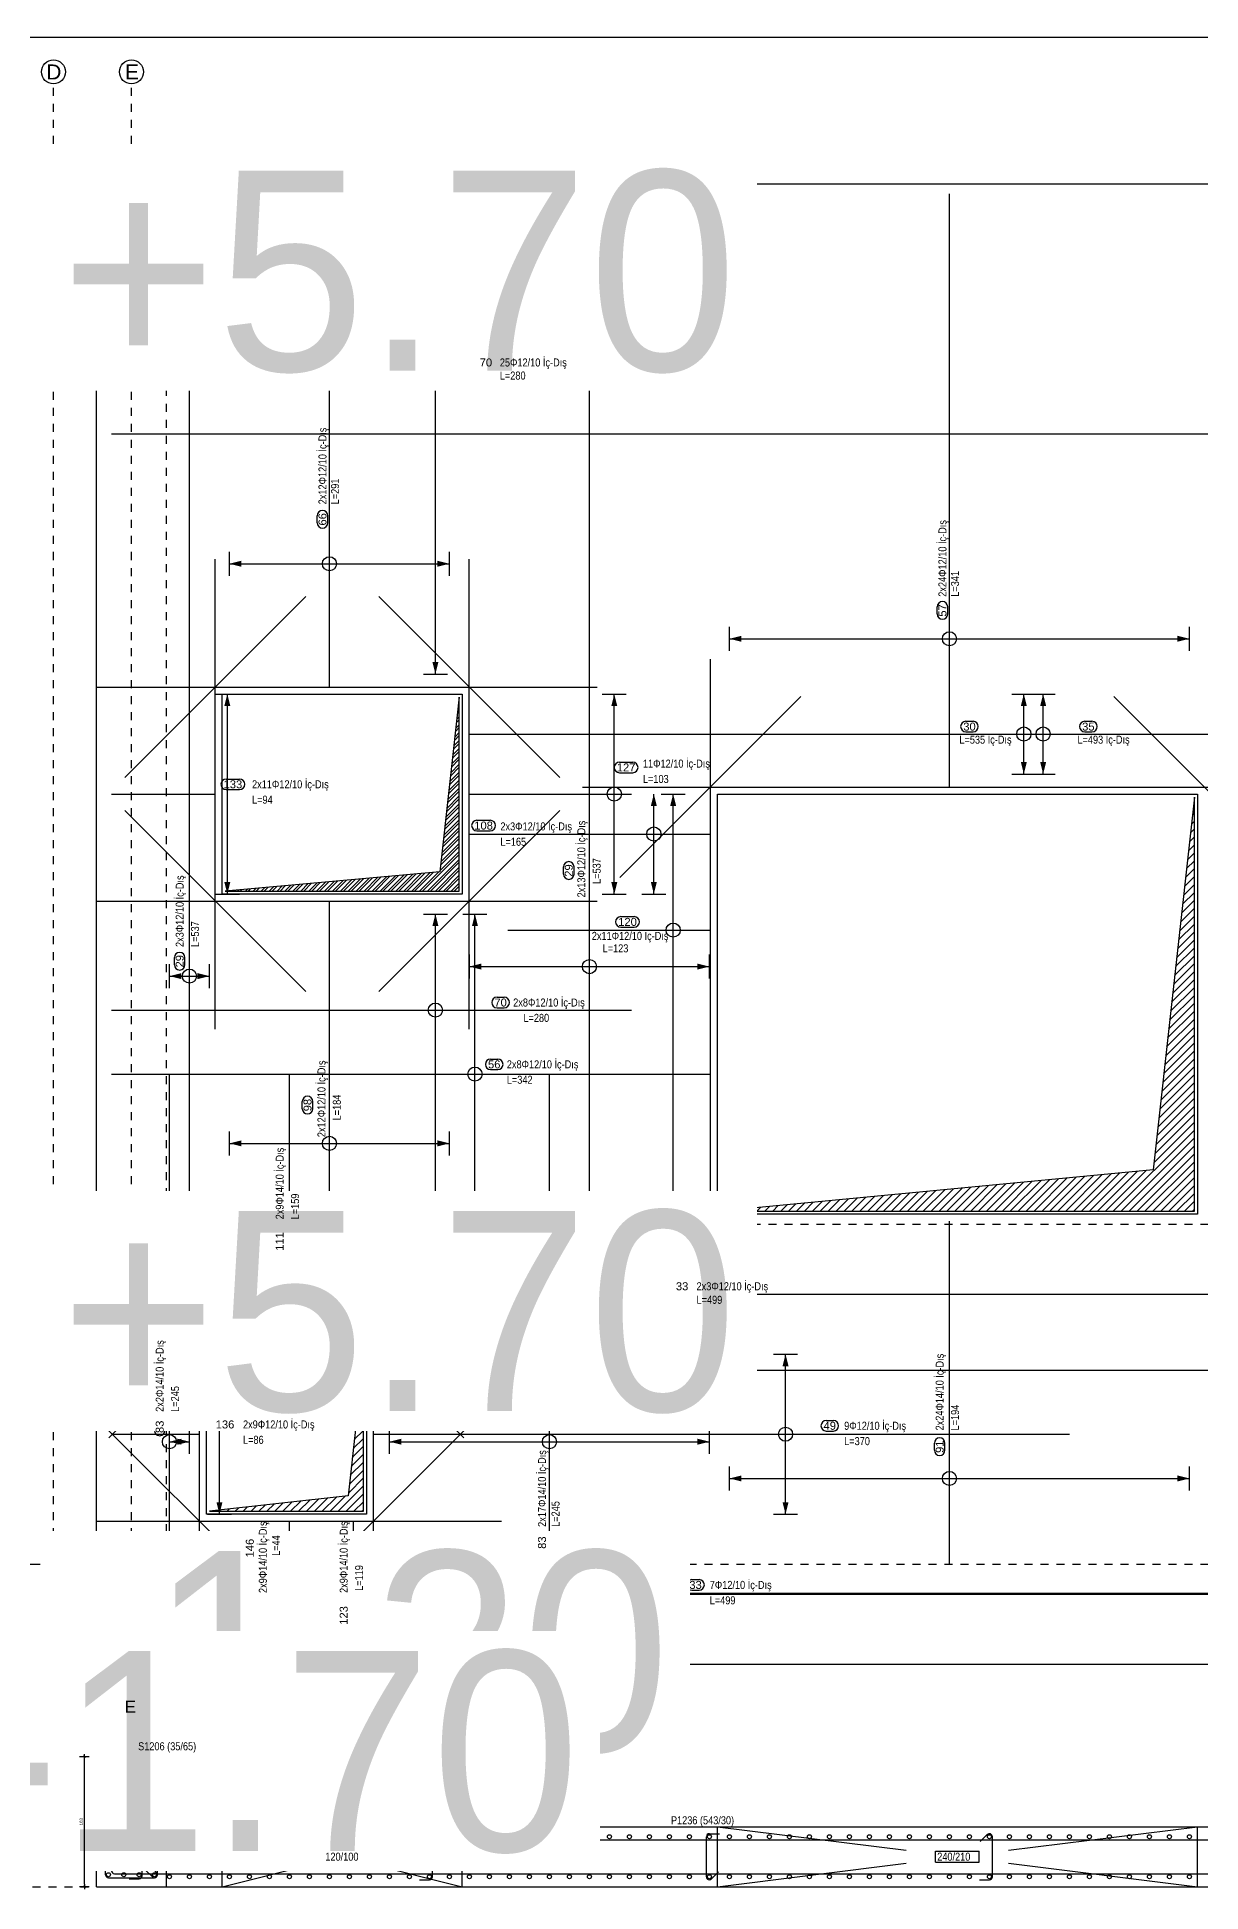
# Model space of a CAD drawing. Header units: metres. Extents: x 419734 to 420376, y 4564732 to 4565123.
# Drawn here: x 420108.32 to 420122.87, y 4564882.76 to 4564905.94 of the extents above; entities that cross this region are included whole.
import ezdxf
from ezdxf.enums import TextEntityAlignment as Align

# ---------------------------------------------------------------- set-up
doc = ezdxf.new("R2018")
doc.units = ezdxf.units.M
doc.linetypes.add('NASCOSTA', pattern=[0.375, 0.25, -0.125])
doc.linetypes.add('TRATTO-PUNTO', pattern=[1, 0.5, -0.25, 0, -0.25])
doc.layers.get('Defpoints').update_dxf_attribs({"color": 5})
for name, color, linetype in [('Standart', 7, 'Continuous'), ('SW_ASSI', 7, 'TRATTO-PUNTO'), ('SW_CANDELE', 252, 'Continuous'), ('SW_DIM', 33, 'Continuous'), ('SW_QUOTE', 1, 'Continuous'), ('SW_SEZIONI-ARMATURA', 3, 'Continuous'), ('SW_SEZIONI_CARPENTERIA', 4, 'Continuous'), ('SW_TRATT', 7, 'NASCOSTA'), ('SW_TRATTEGGIO_252', 252, 'Continuous'), ('SW_TXT_TESTI', 1, 'Continuous'), ('SW_VISTE', 1, 'Continuous')]:
    doc.layers.add(name, color=color, linetype=linetype)
doc.styles.add('arial_1_18', font='arial.ttf', dxfattribs={"height": 0.2})
doc.styles.get("Standard").update_dxf_attribs({"font": 'arial.ttf'})
doc.styles.add('SWS', font='ARIALN.TTF')
doc.dimstyles.new('DIM-SW-20_cm', dxfattribs={"dimtxt": 0.04, "dimasz": 0.03, "dimexe": 0.125, "dimexo": 0.125, "dimgap": 0.02, "dimtad": 1, "dimdec": 0, "dimlfac": 100, "dimzin": 1, "dimdsep": 46, "dimtxsty": 'SWS', "dimblk1": 'D', "dimblk2": 'D', "dimsah": 1, "dimcen": 0.003, "dimdle": 0.0625, "dimse1": 1, "dimse2": 1, "dimclrd": 256, "dimclre": 256, "dimclrt": 256, "dimazin": 0, "dimtfac": 0.75, "dimtdec": 0, "dimtmove": 1, "dimatfit": 3, "dimldrblk": 'D', "dimfxl": 0.125, "dimtvp": 1.5, "dimtolj": 1, "dimtzin": 0, "dimarcsym": 0})

# ---------------------------------------------------------------- blocks, each defined once
blk = doc.blocks.new('D')
for p, q in [((-1, 0), (1, 0)), ((0, 2), (0, -2))]:
    blk.add_line(p, q)
at = {"const_width": 0.141}
blk.add_lwpolyline([(0.48, 0.48), (-0.48, -0.48)], dxfattribs=at)
blk = doc.blocks.new('*D1564')
at = {"layer": 'Defpoints', "color": 0, "transparency": 16777216}
for p in [(420108.917, 4564884.449), (420108.967, 4564884.449), (420108.967, 4564882.824)]:
    blk.add_point(p, dxfattribs=at)
at = {"layer": 'SW_DIM', "lineweight": -2, "transparency": 16777216}
blk.add_line((420108.917, 4564882.854), (420108.917, 4564884.419), dxfattribs=at)
at = {"layer": 'SW_DIM', "lineweight": -2, "transparency": 16777216, "xscale": 0.03, "yscale": 0.03, "zscale": 0.03}
for p, rotation in [((420108.917, 4564884.449), 90), ((420108.917, 4564882.824), 270)]:
    blk.add_blockref('D', p, dxfattribs=dict(at, rotation=rotation))
at = {"layer": 'SW_DIM', "transparency": 16777216, "insert": (420108.877, 4564883.636), "char_height": 0.04, "attachment_point": 5, "rotation": 90, "style": 'SWS'}
blk.add_mtext('\\A1;163', dxfattribs=at)
blk = doc.blocks.new('*U1542')
blk.add_hatch(color=256).paths.add_polyline_path([(0.0025, 0.0025), (0, 0.0025), (0, 0)])
for p, q in [((0.0095, 0.0025), (-0.0025, 0.0025)), ((-0.0025, 0.0025), (0, 0)), ((-0.0025, 0), (0.0025, 0)), ((0, 0), (0, 0.0025)), ((0.0025, 0.0025), (0, 0))]:
    blk.add_line(p, q)
at = {"color": 2, "lineweight": 30, "flags": 104}
blk.add_attdef('QM', text='', height=0.0025, dxfattribs=at).set_placement((0.001, 0.0033), align=Align.BOTTOM_LEFT)
blk = doc.blocks.new('*U1543')
blk.add_hatch(color=256).paths.add_polyline_path([(0.0025, 0.0025), (0, 0.0025), (0, 0)])
for p, q in [((0.0095, 0.0025), (-0.0025, 0.0025)), ((-0.0025, 0.0025), (0, 0)), ((-0.0025, 0), (0.0025, 0)), ((0, 0), (0, 0.0025)), ((0.0025, 0.0025), (0, 0))]:
    blk.add_line(p, q)
at = {"color": 2, "lineweight": 30, "flags": 104}
blk.add_attdef('QM', text='', height=0.0025, dxfattribs=at).set_placement((0.001, 0.0033), align=Align.BOTTOM_LEFT)
blk = doc.blocks.new('*U1544')
blk.add_hatch(color=256).paths.add_polyline_path([(0.0025, 0.0025), (0, 0.0025), (0, 0)])
for p, q in [((0.0095, 0.0025), (-0.0025, 0.0025)), ((-0.0025, 0.0025), (0, 0)), ((-0.0025, 0), (0.0025, 0)), ((0, 0), (0, 0.0025)), ((0.0025, 0.0025), (0, 0))]:
    blk.add_line(p, q)
at = {"color": 2, "lineweight": 30, "flags": 104}
blk.add_attdef('QM', text='', height=0.0025, dxfattribs=at).set_placement((0.001, 0.0033), align=Align.BOTTOM_LEFT)
blk = doc.blocks.new('*U1545')
blk.add_hatch(color=256).paths.add_polyline_path([(0.0025, 0.0025), (0, 0.0025), (0, 0)])
for p, q in [((0.0095, 0.0025), (-0.0025, 0.0025)), ((-0.0025, 0.0025), (0, 0)), ((-0.0025, 0), (0.0025, 0)), ((0, 0), (0, 0.0025)), ((0.0025, 0.0025), (0, 0))]:
    blk.add_line(p, q)
at = {"color": 2, "lineweight": 30, "flags": 104}
blk.add_attdef('QM', text='', height=0.0025, dxfattribs=at).set_placement((0.001, 0.0033), align=Align.BOTTOM_LEFT)

msp = doc.modelspace()

# ---------------------------------------------------------------- hatches: boundary and pattern name
at = {"layer": 'SW_DIM'}
for points in [[(420113.34149, 4564903.82875), (420113.26649, 4564903.82875), (420113.30399, 4564903.97875)], [(420110.87959, 4564899.31938), (420110.72959, 4564899.35688), (420110.87959, 4564899.39438)], [(420113.47959, 4564899.35688), (420113.32959, 4564899.31938), (420113.32959, 4564899.39438)], [(420117.12959, 4564898.38188), (420116.97959, 4564898.41938), (420117.12959, 4564898.45688)], [(420122.7296, 4564898.41938), (420122.5796, 4564898.38188), (420122.5796, 4564898.45688)], [(420113.30399, 4564897.97875), (420113.26649, 4564898.12875), (420113.34149, 4564898.12875)], [(420110.74084, 4564897.57875), (420110.66584, 4564897.57875), (420110.70334, 4564897.72875)], [(420115.57774, 4564897.57875), (420115.50274, 4564897.57875), (420115.54024, 4564897.72875)], [(420120.69709, 4564897.57875), (420120.62209, 4564897.57875), (420120.65959, 4564897.72875)], [(420120.93867, 4564897.57875), (420120.86367, 4564897.57875), (420120.90117, 4564897.72875)], [(420120.65959, 4564896.72875), (420120.62209, 4564896.87875), (420120.69709, 4564896.87875)], [(420120.90117, 4564896.72875), (420120.86367, 4564896.87875), (420120.93867, 4564896.87875)], [(420116.07209, 4564896.32875), (420115.99709, 4564896.32875), (420116.03459, 4564896.47875)], [(420116.31367, 4564896.32875), (420116.23867, 4564896.32875), (420116.27617, 4564896.47875)], [(420110.70334, 4564895.22875), (420110.66584, 4564895.37875), (420110.74084, 4564895.37875)], [(420115.54024, 4564895.22875), (420115.50274, 4564895.37875), (420115.57774, 4564895.37875)], [(420116.03459, 4564895.22875), (420115.99709, 4564895.37875), (420116.07209, 4564895.37875)], [(420113.34149, 4564894.82875), (420113.26649, 4564894.82875), (420113.30399, 4564894.97875)], [(420113.83584, 4564894.82875), (420113.76084, 4564894.82875), (420113.79834, 4564894.97875)], [(420113.87959, 4564894.285), (420113.72959, 4564894.3225), (420113.87959, 4564894.36)], [(420116.72959, 4564894.3225), (420116.57959, 4564894.285), (420116.57959, 4564894.36)], [(420110.12959, 4564894.16626), (420109.97959, 4564894.20376), (420110.12959, 4564894.24126)], [(420110.47959, 4564894.20376), (420110.32959, 4564894.16626), (420110.32959, 4564894.24126)], [(420110.87959, 4564892.07563), (420110.72959, 4564892.11313), (420110.87959, 4564892.15063)], [(420113.47959, 4564892.11313), (420113.32959, 4564892.07563), (420113.32959, 4564892.15063)], [(420113.30399, 4564891.22875), (420113.26649, 4564891.37875), (420113.34149, 4564891.37875)], [(420113.79834, 4564891.22875), (420113.76084, 4564891.37875), (420113.83584, 4564891.37875)], [(420116.27617, 4564891.22875), (420116.23867, 4564891.37875), (420116.31367, 4564891.37875)], [(420116.08096, 4564890.82875), (420116.00596, 4564890.82875), (420116.04346, 4564890.97875)], [(420110.62959, 4564890.38188), (420110.47959, 4564890.41938), (420110.62959, 4564890.45688)], [(420112.47959, 4564890.41938), (420112.32959, 4564890.38188), (420112.32959, 4564890.45688)], [(420116.04346, 4564889.72875), (420116.00596, 4564889.87875), (420116.08096, 4564889.87875)], [(420110.64209, 4564889.32875), (420110.56709, 4564889.32875), (420110.60459, 4564889.47875)], [(420117.71847, 4564889.32875), (420117.64347, 4564889.32875), (420117.68097, 4564889.47875)], [(420110.12959, 4564888.3475), (420109.97959, 4564888.385), (420110.12959, 4564888.4225)], [(420110.2296, 4564888.385), (420110.0796, 4564888.3475), (420110.0796, 4564888.4225)], [(420112.8796, 4564888.3475), (420112.7296, 4564888.385), (420112.8796, 4564888.4225)], [(420116.72959, 4564888.385), (420116.57959, 4564888.3475), (420116.57959, 4564888.4225)], [(420117.12959, 4564887.88813), (420116.97959, 4564887.92563), (420117.12959, 4564887.96313)], [(420122.7296, 4564887.92563), (420122.5796, 4564887.88813), (420122.5796, 4564887.96313)], [(420110.60459, 4564887.47875), (420110.56709, 4564887.62875), (420110.64209, 4564887.62875)], [(420117.68097, 4564887.47875), (420117.64347, 4564887.62875), (420117.71847, 4564887.62875)], [(420116.08096, 4564887.07875), (420116.00596, 4564887.07875), (420116.04346, 4564887.22875)], [(420110.62959, 4564886.95063), (420110.47959, 4564886.98813), (420110.62959, 4564887.02563)], [(420112.47959, 4564886.98813), (420112.32959, 4564886.95063), (420112.32959, 4564887.02563)], [(420110.12959, 4564886.44125), (420109.97959, 4564886.47875), (420110.12959, 4564886.51625)], [(420110.62959, 4564886.10688), (420110.47959, 4564886.14438), (420110.62959, 4564886.18188)], [(420112.47959, 4564886.14438), (420112.32959, 4564886.10688), (420112.32959, 4564886.18188)], [(420116.04346, 4564885.76625), (420116.00596, 4564885.91625), (420116.08096, 4564885.91625)]]:
    msp.add_hatch(color=256, dxfattribs=at).paths.add_polyline_path(points)
at = {"layer": 'SW_TRATTEGGIO_252'}
h = msp.add_hatch(dxfattribs=at)
h.set_pattern_fill('_USER', color=256, scale=0.07, angle=45, pattern_type=0)
h.set_pattern_definition([(45, (420069.559505, 4565743.56469), (-0.0494974747, 0.0494974747), [])])
h.paths.add_polyline_path([(420122.79209, 4564891.26625), (420122.79209, 4564896.44125), (420122.27459, 4564891.78375), (420116.86709, 4564891.26625)])
h.paths.add_polyline_path([(420136.66709, 4564891.26625), (420136.66709, 4564896.44125), (420136.14959, 4564891.78375), (420130.74209, 4564891.26625)])
h.paths.add_polyline_path([(420157.04209, 4564891.26625), (420157.04209, 4564896.44125), (420156.52459, 4564891.78375), (420151.11709, 4564891.26625)])
h.paths.add_polyline_path([(420113.60209, 4564895.26625), (420113.60209, 4564897.69125), (420113.35959, 4564895.50875), (420110.67709, 4564895.26625)])
h.paths.add_polyline_path([(420117.75995, 4564869.56443), (420117.75995, 4564874.73943), (420117.24245, 4564870.08193), (420111.83495, 4564869.56443)])
h.paths.add_polyline_path([(420162.41709, 4564887.51625), (420162.41709, 4564889.44125), (420162.22459, 4564887.70875), (420160.49209, 4564887.51625)])
h.paths.add_polyline_path([(420145.29209, 4564895.26625), (420145.29209, 4564897.69125), (420145.04959, 4564895.50875), (420142.36709, 4564895.26625)])
h.paths.add_polyline_path([(420126.84704, 4564868.88617), (420126.84704, 4564871.31117), (420126.60454, 4564869.12867), (420123.92204, 4564868.88617)])
h.paths.add_polyline_path([(420113.75995, 4564865.81443), (420113.75995, 4564867.73943), (420113.56745, 4564866.00693), (420111.83495, 4564865.81443)])
h.paths.add_polyline_path([(420112.40459, 4564887.51625), (420112.40459, 4564889.44125), (420112.21209, 4564887.70875), (420110.47959, 4564887.51625)])
h.paths.add_polyline_path([(420170.29209, 4564891.26625), (420170.29209, 4564896.44125), (420169.77459, 4564891.78375), (420164.36709, 4564891.26625)])
h = msp.add_hatch(dxfattribs=at)
h.set_pattern_fill('_USER', color=256, scale=0.07, angle=45, pattern_type=0)
h.set_pattern_definition([(45, (420064.73836, 4565792.95579), (-0.0494974747, 0.0494974747), [])])
h.paths.add_polyline_path([(420113.60209, 4564895.26625), (420113.60209, 4564897.69125), (420113.35959, 4564895.50875), (420110.67709, 4564895.26625)])

# ---------------------------------------------------------------- linework, layer by layer
for centre in [(420108.52959, 4564905.50376), (420109.50459, 4564905.50376)]:
    msp.add_circle(centre, 0.15)
at = {"color": 0, "linetype": 'Continuous', "lineweight": 5}
msp.add_circle((420109.50459, 4564885.08174), 0.12, dxfattribs=at)
at = {"layer": 'Standart', "color": 2}
msp.add_line((419946.10266, 4564905.93855), (420327.35266, 4564905.93855), dxfattribs=at)
at = {"layer": 'SW_ASSI', "ltscale": 0.2}
for points in [[(420108.52959, 4564885.60375), (420108.52959, 4564905.35376)], [(420109.50459, 4564885.60375), (420109.50459, 4564905.35376)], [(420109.50459, 4564884.44884), (420109.50459, 4564884.96174)], [(420108.06709, 4564882.82384), (420109.06709, 4564882.82384)]]:
    msp.add_lwpolyline(points, dxfattribs=at)
at = {"layer": 'SW_CANDELE'}
for points in [[(420113.60209, 4564895.26625), (420113.60209, 4564897.69125), (420113.35959, 4564895.50875), (420110.67709, 4564895.26625)], [(420122.79209, 4564891.26625), (420122.79209, 4564896.44125), (420122.27459, 4564891.78375), (420116.86709, 4564891.26625)], [(420112.40459, 4564887.51625), (420112.40459, 4564889.44125), (420112.21209, 4564887.70875), (420110.47959, 4564887.51625)]]:
    msp.add_lwpolyline(points, close=True, dxfattribs=at)
at = {"layer": 'SW_DIM'}
for points in [[(420113.15399, 4564903.97875), (420113.45399, 4564903.97875)], [(420113.30399, 4564897.97875), (420113.30399, 4564903.97875)], [(420110.72959, 4564899.20688), (420110.72959, 4564899.50688)], [(420113.47959, 4564899.20688), (420113.47959, 4564899.50688)], [(420110.72959, 4564899.35688), (420113.47959, 4564899.35688)], [(420116.97959, 4564898.26938), (420116.97959, 4564898.56938)], [(420122.7296, 4564898.26938), (420122.7296, 4564898.56938)], [(420116.97959, 4564898.41938), (420122.7296, 4564898.41938)], [(420113.15399, 4564897.97875), (420113.45399, 4564897.97875)], [(420110.55334, 4564897.72875), (420110.85334, 4564897.72875)], [(420110.70334, 4564895.22875), (420110.70334, 4564897.72875)], [(420115.39024, 4564897.72875), (420115.69024, 4564897.72875)], [(420115.54024, 4564895.22875), (420115.54024, 4564897.72875)], [(420120.50959, 4564897.72875), (420121.05117, 4564897.72875)], [(420120.65959, 4564896.72875), (420120.65959, 4564897.72875)], [(420120.90117, 4564896.72875), (420120.90117, 4564897.72875)], [(420120.50959, 4564896.72875), (420121.05117, 4564896.72875)], [(420116.03459, 4564895.22875), (420116.03459, 4564896.47875)], [(420116.12617, 4564896.47875), (420116.42617, 4564896.47875)], [(420116.27617, 4564891.22875), (420116.27617, 4564896.47875)], [(420110.55334, 4564895.22875), (420110.85334, 4564895.22875)], [(420115.39024, 4564895.22875), (420115.69024, 4564895.22875)], [(420115.88459, 4564895.22875), (420116.18459, 4564895.22875)], [(420113.15399, 4564894.97875), (420113.45399, 4564894.97875)], [(420113.30399, 4564891.22875), (420113.30399, 4564894.97875)], [(420113.64834, 4564894.97875), (420113.94834, 4564894.97875)], [(420113.79834, 4564891.22875), (420113.79834, 4564894.97875)], [(420109.97959, 4564894.05376), (420109.97959, 4564894.35376)], [(420110.47959, 4564894.05376), (420110.47959, 4564894.35376)], [(420113.72959, 4564894.1725), (420113.72959, 4564894.4725)], [(420113.72959, 4564894.3225), (420116.72959, 4564894.3225)], [(420116.72959, 4564894.1725), (420116.72959, 4564894.4725)], [(420109.97959, 4564894.20376), (420110.47959, 4564894.20376)], [(420110.72959, 4564891.96313), (420110.72959, 4564892.26313)], [(420113.47959, 4564891.96313), (420113.47959, 4564892.26313)], [(420110.72959, 4564892.11313), (420113.47959, 4564892.11313)], [(420113.15399, 4564891.22875), (420113.45399, 4564891.22875)], [(420113.64834, 4564891.22875), (420113.94834, 4564891.22875)], [(420116.12617, 4564891.22875), (420116.42617, 4564891.22875)], [(420115.89346, 4564890.97875), (420116.19346, 4564890.97875)], [(420116.04346, 4564889.72875), (420116.04346, 4564890.97875)], [(420110.47959, 4564890.26938), (420110.47959, 4564890.56938)], [(420110.47959, 4564890.41938), (420112.47959, 4564890.41938)], [(420112.47959, 4564890.26938), (420112.47959, 4564890.56938)], [(420115.89346, 4564889.72875), (420116.19346, 4564889.72875)], [(420110.45459, 4564889.47875), (420110.75459, 4564889.47875)], [(420110.60459, 4564887.47875), (420110.60459, 4564889.47875)], [(420117.53097, 4564889.47875), (420117.83097, 4564889.47875)], [(420117.68097, 4564887.47875), (420117.68097, 4564889.47875)], [(420109.97959, 4564888.235), (420109.97959, 4564888.535)], [(420110.2296, 4564888.235), (420110.2296, 4564888.535)], [(420112.7296, 4564888.235), (420112.7296, 4564888.535)], [(420116.72959, 4564888.235), (420116.72959, 4564888.535)], [(420109.97959, 4564888.385), (420110.2296, 4564888.385)], [(420112.7296, 4564888.385), (420116.72959, 4564888.385)], [(420116.97959, 4564887.77563), (420116.97959, 4564888.07563)], [(420122.7296, 4564887.77563), (420122.7296, 4564888.07563)], [(420116.97959, 4564887.92563), (420122.7296, 4564887.92563)], [(420110.45459, 4564887.47875), (420110.75459, 4564887.47875)], [(420117.53097, 4564887.47875), (420117.83097, 4564887.47875)], [(420110.47959, 4564886.83813), (420110.47959, 4564887.13813)], [(420112.47959, 4564886.83813), (420112.47959, 4564887.13813)], [(420115.89346, 4564887.22875), (420116.19346, 4564887.22875)], [(420116.04346, 4564885.76625), (420116.04346, 4564887.22875)], [(420110.47959, 4564886.98813), (420112.47959, 4564886.98813)], [(420109.97959, 4564886.32875), (420109.97959, 4564886.62875)], [(420109.97959, 4564886.47875), (420148.70511, 4564886.47875)], [(420110.47959, 4564885.99438), (420110.47959, 4564886.29438)], [(420112.47959, 4564885.99438), (420112.47959, 4564886.29438)], [(420110.47959, 4564886.14438), (420112.47959, 4564886.14438)], [(420115.89346, 4564885.76625), (420116.19346, 4564885.76625)]]:
    msp.add_lwpolyline(points, dxfattribs=at)
for centre in [(420113.30399, 4564901.77875), (420111.97959, 4564899.35688), (420119.72959, 4564898.41938), (420120.65959, 4564897.22875), (420120.90117, 4564897.22875), (420115.54024, 4564896.47875), (420116.03459, 4564895.97875), (420116.27617, 4564894.77875), (420115.2296, 4564894.3225), (420110.2296, 4564894.20376), (420113.30399, 4564893.77875), (420113.79834, 4564892.97875), (420111.97959, 4564892.11313), (420111.4796, 4564890.41938), (420116.04346, 4564890.22875), (420117.68097, 4564888.47875), (420109.97959, 4564888.385), (420114.72959, 4564888.385), (420119.72959, 4564887.92563), (420111.4796, 4564886.98813), (420116.04346, 4564886.49375), (420112.2796, 4564886.14438)]:
    msp.add_circle(centre, 0.08839, dxfattribs=at)
at = {"layer": 'SW_SEZIONI-ARMATURA'}
for points in [[(420110.2296, 4564891.10375), (420110.2296, 4564903.97875)], [(420111.97959, 4564897.81625), (420111.97959, 4564903.97875)], [(420115.2296, 4564891.10375), (420115.2296, 4564903.97875)], [(420119.72959, 4564896.56625), (420119.72959, 4564903.97875)], [(420109.25459, 4564901.77875), (420115.75339, 4564901.77875)], [(420113.89059, 4564901.93841), (420113.97997, 4564901.93841)], [(420113.89059, 4564901.80641), (420113.97997, 4564901.80641)], [(420109.25459, 4564900.97875), (420138.7546, 4564900.97875)], [(420111.82638, 4564899.86762), (420111.82638, 4564899.957)], [(420111.95838, 4564899.86762), (420111.95838, 4564899.957)], [(420110.5521, 4564893.54125), (420110.5521, 4564899.41625)], [(420113.72709, 4564893.54125), (420113.72709, 4564899.41625)], [(420109.42072, 4564896.68488), (420111.68346, 4564898.94763)], [(420114.85846, 4564896.68488), (420112.59572, 4564898.94763)], [(420119.57622, 4564898.72893), (420119.57622, 4564898.81831)], [(420119.70822, 4564898.72893), (420119.70822, 4564898.81831)], [(420116.74209, 4564891.10375), (420116.74209, 4564898.16625)], [(420109.06709, 4564897.81625), (420115.32709, 4564897.81625)], [(420115.61072, 4564895.43488), (420117.87346, 4564897.69763)], [(420123.6046, 4564895.87875), (420121.78573, 4564897.69763)], [(420119.93557, 4564897.3879), (420120.02495, 4564897.3879)], [(420121.4218, 4564897.3879), (420121.51118, 4564897.3879)], [(420113.72709, 4564897.22875), (420125.99209, 4564897.22875)], [(420119.93557, 4564897.2559), (420120.02495, 4564897.2559)], [(420121.4218, 4564897.2559), (420121.51118, 4564897.2559)], [(420115.60456, 4564896.87784), (420115.77164, 4564896.87784)], [(420110.6893, 4564896.66675), (420110.85638, 4564896.66675)], [(420115.60456, 4564896.74584), (420115.77164, 4564896.74584)], [(420109.25459, 4564896.47875), (420110.5521, 4564896.47875)], [(420110.6893, 4564896.53475), (420110.85638, 4564896.53475)], [(420113.72709, 4564896.47875), (420115.75339, 4564896.47875)], [(420115.1421, 4564896.56625), (420123.6046, 4564896.56625)], [(420111.68346, 4564894.00988), (420109.42072, 4564896.27263)], [(420112.59572, 4564894.00988), (420114.85846, 4564896.27263)], [(420113.82282, 4564896.15092), (420113.9899, 4564896.15092)], [(420113.72709, 4564895.97875), (420116.74209, 4564895.97875)], [(420113.82282, 4564896.01892), (420113.9899, 4564896.01892)], [(420114.90477, 4564895.47871), (420114.90477, 4564895.5681)], [(420115.03677, 4564895.47871), (420115.03677, 4564895.5681)], [(420109.06709, 4564895.14125), (420115.32709, 4564895.14125)], [(420111.97959, 4564891.10375), (420111.97959, 4564895.14125)], [(420114.21024, 4564894.77875), (420116.74209, 4564894.77875)], [(420115.62228, 4564894.94697), (420115.78935, 4564894.94697)], [(420115.62228, 4564894.81497), (420115.78935, 4564894.81497)], [(420110.0416, 4564894.3451), (420110.0416, 4564894.43448)], [(420110.1736, 4564894.3451), (420110.1736, 4564894.43448)], [(420114.0742, 4564893.9397), (420114.16359, 4564893.9397)], [(420109.25459, 4564893.77875), (420115.75339, 4564893.77875)], [(420114.0742, 4564893.8077), (420114.16359, 4564893.8077)], [(420113.9945, 4564893.16675), (420114.08388, 4564893.16675)], [(420109.25459, 4564892.97875), (420116.74209, 4564892.97875)], [(420109.97959, 4564886.85375), (420109.97959, 4564892.97875)], [(420111.4796, 4564889.56625), (420111.4796, 4564892.97875)], [(420113.9945, 4564893.03475), (420114.08388, 4564893.03475)], [(420114.72959, 4564886.85375), (420114.72959, 4564892.97875)], [(420111.6397, 4564892.54682), (420111.6397, 4564892.63621)], [(420111.7717, 4564892.54682), (420111.7717, 4564892.63621)], [(420110.35459, 4564886.85375), (420110.35459, 4564891.10376)], [(420112.5296, 4564886.85375), (420112.5296, 4564891.10376)], [(420119.72959, 4564886.85375), (420119.72959, 4564891.14125)], [(420111.2916, 4564890.80426), (420111.2916, 4564890.97133)], [(420111.4236, 4564890.80426), (420111.4236, 4564890.97133)], [(420109.22322, 4564888.43488), (420111.48597, 4564890.69763)], [(420113.66096, 4564888.43488), (420111.39822, 4564890.69763)], [(420116.34312, 4564890.39356), (420116.4325, 4564890.39356)], [(420109.25459, 4564890.22875), (420138.7546, 4564890.22875)], [(420116.34312, 4564890.26156), (420116.4325, 4564890.26156)], [(420109.06709, 4564889.56625), (420114.12959, 4564889.56625)], [(420112.5296, 4564889.27875), (420160.3671, 4564889.27875)], [(420109.22322, 4564888.52263), (420110.8921, 4564886.85375)], [(420109.79159, 4564888.52635), (420109.79159, 4564888.61573)], [(420109.92359, 4564888.52635), (420109.92359, 4564888.61573)], [(420110.59055, 4564888.66675), (420110.75763, 4564888.66675)], [(420110.59055, 4564888.53475), (420110.75763, 4564888.53475)], [(420111.99209, 4564886.85375), (420113.66096, 4564888.52263)], [(420118.18923, 4564888.65026), (420118.27862, 4564888.65026)], [(420118.18923, 4564888.51826), (420118.27862, 4564888.51826)], [(420109.25459, 4564888.47875), (420110.35459, 4564888.47875)], [(420112.5296, 4564888.47875), (420121.23234, 4564888.47875)], [(420119.54159, 4564888.27806), (420119.54159, 4564888.36744)], [(420119.67359, 4564888.27806), (420119.67359, 4564888.36744)], [(420109.06709, 4564887.39125), (420114.12959, 4564887.39125)], [(420111.4796, 4564886.85375), (420111.4796, 4564887.39125)], [(420112.2796, 4564885.72875), (420112.2796, 4564887.39125)], [(420110.91791, 4564886.97172), (420110.91791, 4564887.13879)], [(420111.04991, 4564886.97172), (420111.04991, 4564887.13879)], [(420114.57045, 4564887.07885), (420114.57045, 4564887.16823)], [(420114.70245, 4564887.07885), (420114.70245, 4564887.16823)], [(420116.51133, 4564886.66114), (420116.60071, 4564886.66114)], [(420109.25459, 4564886.49375), (420138.7546, 4564886.49375)], [(420116.51133, 4564886.52914), (420116.60071, 4564886.52914)], [(420112.0916, 4564886.13034), (420112.0916, 4564886.29741)], [(420112.2236, 4564886.13034), (420112.2236, 4564886.29741)], [(420109.21709, 4564884.33634), (420109.79209, 4564884.33634)], [(420109.48552, 4564884.24947), (420109.57391, 4564884.33786)], [(420109.17959, 4564883.23884), (420109.17959, 4564884.29884)], [(420109.63793, 4564882.96134), (420109.63793, 4564884.31134)], [(420109.82959, 4564882.97384), (420109.82959, 4564884.29884)], [(420109.17959, 4564882.97384), (420109.17959, 4564884.03384)], [(420109.21709, 4564884.07134), (420109.79209, 4564884.07134)], [(420109.16709, 4564883.50384), (420109.16709, 4564883.62884)], [(420109.20459, 4564883.46634), (420109.80459, 4564883.46634)], [(420109.32959, 4564883.41134), (420172.09209, 4564883.41134)], [(420109.74272, 4564883.61875), (420109.83111, 4564883.53036)], [(420113.11469, 4564883.38697), (420113.20308, 4564883.47536)], [(420113.26709, 4564882.94884), (420113.26709, 4564883.44884)], [(420116.69209, 4564882.94884), (420116.69209, 4564883.44884)], [(420116.72959, 4564883.48634), (420116.85459, 4564883.48634)], [(420120.11469, 4564883.38697), (420120.20308, 4564883.47536)], [(420120.26709, 4564882.94884), (420120.26709, 4564883.44884)], [(420109.21709, 4564883.20134), (420109.79209, 4564883.20134)], [(420109.25459, 4564883.02384), (420109.25459, 4564883.35884)], [(420109.29209, 4564883.03884), (420109.29209, 4564883.37384)], [(420109.67719, 4564883.30072), (420109.76558, 4564883.21233)], [(420109.73022, 4564883.35375), (420109.81861, 4564883.26536)], [(420109.29209, 4564882.98634), (420172.05459, 4564882.98634)], [(420109.67719, 4564883.03572), (420109.76558, 4564882.94733)], [(420109.73022, 4564883.08875), (420109.81861, 4564883.00036)], [(420116.75611, 4564882.92233), (420116.8445, 4564883.01072)], [(420109.21709, 4564882.93634), (420109.79209, 4564882.93634)], [(420109.47543, 4564882.92384), (420109.60043, 4564882.92384)], [(420113.10459, 4564882.91134), (420113.22959, 4564882.91134)], [(420120.10459, 4564882.91134), (420120.22959, 4564882.91134)]]:
    msp.add_lwpolyline(points, dxfattribs=at)
for centre in [(420109.21709, 4564884.29884), (420109.40876, 4564884.29884), (420109.60043, 4564884.29884), (420109.79209, 4564884.29884), (420109.21709, 4564884.03384), (420109.79209, 4564884.03384), (420109.21709, 4564883.76884), (420109.79209, 4564883.76884), (420109.21709, 4564883.50384), (420109.79209, 4564883.50384), (420109.97959, 4564883.44884), (420110.22959, 4564883.44884), (420110.47959, 4564883.44884), (420110.72959, 4564883.44884), (420110.97959, 4564883.44884), (420111.22959, 4564883.44884), (420111.47959, 4564883.44884), (420111.72959, 4564883.44884), (420111.97959, 4564883.44884), (420112.22959, 4564883.44884), (420112.47959, 4564883.44884), (420112.72959, 4564883.44884), (420112.97959, 4564883.44884), (420113.22959, 4564883.44884), (420113.47959, 4564883.44884), (420113.72959, 4564883.44884), (420113.97959, 4564883.44884), (420114.22959, 4564883.44884), (420114.47959, 4564883.44884), (420114.72959, 4564883.44884), (420114.97959, 4564883.44884), (420115.22959, 4564883.44884), (420115.47959, 4564883.44884), (420115.72959, 4564883.44884), (420115.97959, 4564883.44884), (420116.22959, 4564883.44884), (420116.47959, 4564883.44884), (420116.72959, 4564883.44884), (420116.97959, 4564883.44884), (420117.22959, 4564883.44884), (420117.47959, 4564883.44884), (420117.72959, 4564883.44884), (420117.97959, 4564883.44884), (420118.22959, 4564883.44884), (420118.47959, 4564883.44884), (420118.72959, 4564883.44884), (420118.97959, 4564883.44884), (420119.22959, 4564883.44884), (420119.47959, 4564883.44884), (420119.72959, 4564883.44884), (420119.97959, 4564883.44884), (420120.22959, 4564883.44884), (420120.47959, 4564883.44884), (420120.72959, 4564883.44884), (420120.97959, 4564883.44884), (420121.22959, 4564883.44884), (420121.47959, 4564883.44884), (420121.72959, 4564883.44884), (420121.97959, 4564883.44884), (420122.22959, 4564883.44884), (420122.47959, 4564883.44884), (420122.72959, 4564883.44884), (420109.21709, 4564883.23884), (420109.79209, 4564883.23884), (420109.21709, 4564882.97384), (420109.40876, 4564882.97384), (420109.60043, 4564882.97384), (420109.79209, 4564882.97384), (420109.97959, 4564882.94884), (420110.22959, 4564882.94884), (420110.47959, 4564882.94884), (420110.72959, 4564882.94884), (420110.97959, 4564882.94884), (420111.22959, 4564882.94884), (420111.47959, 4564882.94884), (420111.72959, 4564882.94884), (420111.97959, 4564882.94884), (420112.22959, 4564882.94884), (420112.47959, 4564882.94884), (420112.72959, 4564882.94884), (420112.97959, 4564882.94884), (420113.22959, 4564882.94884), (420113.47959, 4564882.94884), (420113.72959, 4564882.94884), (420113.97959, 4564882.94884), (420114.22959, 4564882.94884), (420114.47959, 4564882.94884), (420114.72959, 4564882.94884), (420114.97959, 4564882.94884), (420115.22959, 4564882.94884), (420115.47959, 4564882.94884), (420115.72959, 4564882.94884), (420115.97959, 4564882.94884), (420116.22959, 4564882.94884), (420116.47959, 4564882.94884), (420116.72959, 4564882.94884), (420116.97959, 4564882.94884), (420117.22959, 4564882.94884), (420117.47959, 4564882.94884), (420117.72959, 4564882.94884), (420117.97959, 4564882.94884), (420118.22959, 4564882.94884), (420118.47959, 4564882.94884), (420118.72959, 4564882.94884), (420118.97959, 4564882.94884), (420119.22959, 4564882.94884), (420119.47959, 4564882.94884), (420119.72959, 4564882.94884), (420119.97959, 4564882.94884), (420120.22959, 4564882.94884), (420120.47959, 4564882.94884), (420120.72959, 4564882.94884), (420120.97959, 4564882.94884), (420121.22959, 4564882.94884), (420121.47959, 4564882.94884), (420121.72959, 4564882.94884), (420121.97959, 4564882.94884), (420122.22959, 4564882.94884), (420122.47959, 4564882.94884), (420122.72959, 4564882.94884)]:
    msp.add_circle(centre, 0.025, dxfattribs=at)
for centre, radius, start, end in [((420113.89059, 4564901.87241), 0.066, 90, 270), ((420113.97997, 4564901.87241), 0.066, 270, 90), ((420111.89238, 4564899.957), 0.066, 0, 180), ((420111.89238, 4564899.86762), 0.066, 180, 0), ((420119.64222, 4564898.81831), 0.066, 0, 180), ((420119.64222, 4564898.72893), 0.066, 180, 0), ((420119.93557, 4564897.3219), 0.066, 90, 270), ((420120.02495, 4564897.3219), 0.066, 270, 90), ((420121.4218, 4564897.3219), 0.066, 90, 270), ((420121.51118, 4564897.3219), 0.066, 270, 90), ((420115.60456, 4564896.81184), 0.066, 90, 270), ((420115.77164, 4564896.81184), 0.066, 270, 90), ((420110.6893, 4564896.60075), 0.066, 90, 270), ((420110.85638, 4564896.60075), 0.066, 270, 90), ((420113.82282, 4564896.08492), 0.066, 90, 270), ((420113.9899, 4564896.08492), 0.066, 270, 90), ((420114.97077, 4564895.5681), 0.066, 0, 180), ((420114.97077, 4564895.47871), 0.066, 180, 0), ((420115.62228, 4564894.88097), 0.066, 90, 270), ((420115.78935, 4564894.88097), 0.066, 270, 90), ((420110.1076, 4564894.43448), 0.066, 0, 180), ((420110.1076, 4564894.3451), 0.066, 180, 0), ((420114.0742, 4564893.8737), 0.066, 90, 270), ((420114.16359, 4564893.8737), 0.066, 270, 90), ((420113.9945, 4564893.10075), 0.066, 90, 270), ((420114.08388, 4564893.10075), 0.066, 270, 90), ((420111.7057, 4564892.63621), 0.066, 0, 180), ((420111.7057, 4564892.54682), 0.066, 180, 0), ((420111.3576, 4564890.97133), 0.066, 0, 180), ((420111.3576, 4564890.80426), 0.066, 180, 0), ((420116.34312, 4564890.32756), 0.066, 90, 270), ((420116.4325, 4564890.32756), 0.066, 270, 90), ((420109.85759, 4564888.61573), 0.066, 0, 180), ((420109.85759, 4564888.52635), 0.066, 180, 0), ((420110.59055, 4564888.60075), 0.066, 90, 270), ((420110.75763, 4564888.60075), 0.066, 270, 90), ((420118.18923, 4564888.58426), 0.066, 90, 270), ((420118.27862, 4564888.58426), 0.066, 270, 90), ((420119.60759, 4564888.36744), 0.066, 0, 180), ((420119.60759, 4564888.27806), 0.066, 180, 0), ((420110.98391, 4564887.13879), 0.066, 0, 180), ((420114.63645, 4564887.16823), 0.066, 0, 180), ((420110.98391, 4564886.97172), 0.066, 180, 0), ((420114.63645, 4564887.07885), 0.066, 180, 0), ((420116.51133, 4564886.59514), 0.066, 90, 270), ((420116.60071, 4564886.59514), 0.066, 270, 90), ((420112.1576, 4564886.29741), 0.066, 0, 180), ((420112.1576, 4564886.13034), 0.066, 180, 0), ((420109.21709, 4564884.29884), 0.0375, 90, 180), ((420109.60043, 4564884.31134), 0.0375, 0, 135), ((420109.79209, 4564884.29884), 0.0375, 0, 90), ((420109.21709, 4564884.03384), 0.0375, 90, 180), ((420109.79209, 4564884.03384), 0.0375, 0, 90), ((420109.20459, 4564883.50384), 0.0375, 180, 270), ((420109.32959, 4564883.37384), 0.0375, 90, 180), ((420109.80459, 4564883.50384), 0.0375, 270, 45), ((420113.22959, 4564883.44884), 0.0375, 0, 135), ((420116.72959, 4564883.44884), 0.0375, 90, 180), ((420120.22959, 4564883.44884), 0.0375, 0, 135), ((420109.21709, 4564883.23884), 0.0375, 180, 270), ((420109.79209, 4564883.23884), 0.0375, 225, 44.999973), ((420109.21709, 4564882.97384), 0.0375, 180, 270), ((420109.29209, 4564883.02384), 0.0375, 180, 270), ((420109.60043, 4564882.96134), 0.0375, 270, 0), ((420109.79209, 4564882.97384), 0.0375, 225, 44.999973), ((420113.22959, 4564882.94884), 0.0375, 270, 0), ((420116.72959, 4564882.94884), 0.0375, 180, 315), ((420120.22959, 4564882.94884), 0.0375, 270, 0)]:
    msp.add_arc(centre, radius, start, end, dxfattribs=at)
at = {"layer": 'SW_SEZIONI_CARPENTERIA'}
for points in [[(420109.06709, 4564904.10376), (420172.3296, 4564904.10376)], [(420109.06709, 4564886.85376), (420109.06709, 4564904.10376)], [(420107.94209, 4564886.85376), (420109.06709, 4564886.85376)], [(420107.94209, 4564885.60375), (420174.0796, 4564885.60375)], [(420109.06709, 4564884.44884), (420109.94209, 4564884.44884)], [(420109.06709, 4564882.82384), (420109.06709, 4564884.44884)], [(420109.94209, 4564882.82384), (420109.94209, 4564884.44884)], [(420109.94209, 4564883.57384), (420123.51709, 4564883.57384)], [(420109.06709, 4564882.82384), (420172.32959, 4564882.82384)]]:
    msp.add_lwpolyline(points, dxfattribs=at)
for points in [[(420110.63959, 4564897.72875), (420113.63959, 4564897.72875), (420113.63959, 4564895.22875), (420110.63959, 4564895.22875)], [(420116.82959, 4564896.47875), (420122.82959, 4564896.47875), (420122.82959, 4564891.22875), (420116.82959, 4564891.22875)], [(420110.44209, 4564889.47875), (420112.44209, 4564889.47875), (420112.44209, 4564887.47875), (420110.44209, 4564887.47875)]]:
    msp.add_lwpolyline(points, close=True, dxfattribs=at)
at = {"layer": 'SW_TRATT', "ltscale": 0.2}
for points in [[(420109.9421, 4564886.85376), (420109.9421, 4564904.10376)], [(420109.06709, 4564891.10375), (420172.3296, 4564891.10375)], [(420109.06709, 4564886.85375), (420172.3296, 4564886.85375)]]:
    msp.add_lwpolyline(points, dxfattribs=at)
at = {"layer": 'SW_VISTE'}
for points in [[(420110.63959, 4564882.82384), (420110.63959, 4564883.57384)], [(420110.63959, 4564883.57384), (420111.81959, 4564883.27884)], [(420112.45959, 4564883.27884), (420113.63959, 4564883.57384)], [(420113.63959, 4564882.82384), (420113.63959, 4564883.57384)], [(420116.82959, 4564882.82384), (420116.82959, 4564883.57384)], [(420116.82959, 4564883.57384), (420119.18959, 4564883.27884)], [(420120.46959, 4564883.27884), (420122.82959, 4564883.57384)], [(420122.82959, 4564882.82384), (420122.82959, 4564883.57384)], [(420111.8671, 4564883.26884), (420112.41209, 4564883.26884)], [(420111.8671, 4564883.12884), (420111.8671, 4564883.26884)], [(420112.41209, 4564883.12884), (420112.41209, 4564883.26884)], [(420119.5571, 4564883.26884), (420120.10209, 4564883.26884)], [(420119.5571, 4564883.12884), (420119.5571, 4564883.26884)], [(420120.10209, 4564883.12884), (420120.10209, 4564883.26884)], [(420110.63959, 4564882.82384), (420111.81959, 4564883.11884)], [(420111.8671, 4564883.12884), (420112.41209, 4564883.12884)], [(420112.45959, 4564883.11884), (420113.63959, 4564882.82384)], [(420116.82959, 4564882.82384), (420119.18959, 4564883.11884)], [(420119.5571, 4564883.12884), (420120.10209, 4564883.12884)], [(420120.46959, 4564883.11884), (420122.82959, 4564882.82384)]]:
    msp.add_lwpolyline(points, dxfattribs=at)

# ---------------------------------------------------------------- block references
at = {"layer": 'SW_QUOTE', "ltscale": 0.5}
ref = msp.add_blockref('*U1542', (420108.56709, 4564904.10375), dxfattribs=dict(at, xscale=50, yscale=50, zscale=50))
lines = msp.add_mtext('+5.70', dxfattribs={"layer": '0', "color": 2, "insert": (420108.61709, 4564904.26875), "char_height": 2.5, "attachment_point": 1, "bg_fill": 3, "box_fill_scale": 1.1, "bg_fill_color": 256, "bg_fill_transparency": 0})
ref.add_attrib('QM', '', (420108.61709, 4564904.26875), dxfattribs={"flags": 104}).embed_mtext(lines)
ref = msp.add_blockref('*U1543', (420108.56709, 4564891.10375), dxfattribs=dict(at, xscale=50, yscale=50, zscale=50))
lines = msp.add_mtext('+5.70', dxfattribs={"layer": '0', "color": 2, "insert": (420108.61709, 4564891.26875), "char_height": 2.5, "attachment_point": 1, "bg_fill": 3, "box_fill_scale": 1.1, "bg_fill_color": 256, "bg_fill_transparency": 0})
ref.add_attrib('QM', '', (420108.61709, 4564891.26875), dxfattribs={"flags": 104}).embed_mtext(lines)
ref = msp.add_blockref('*U1544', (420108.56709, 4564886.85376), dxfattribs=dict(at, xscale=50, yscale=50, zscale=50))
lines = msp.add_mtext('-1.20', dxfattribs={"layer": '0', "color": 2, "insert": (420108.61709, 4564887.01876), "char_height": 2.5, "attachment_point": 1, "bg_fill": 3, "box_fill_scale": 1.1, "bg_fill_color": 256, "bg_fill_transparency": 0})
ref.add_attrib('QM', '', (420108.61709, 4564887.01876), dxfattribs={"flags": 104}).embed_mtext(lines)
ref = msp.add_blockref('*U1545', (420107.44209, 4564885.60375), dxfattribs=dict(at, xscale=50, yscale=50, zscale=50))
lines = msp.add_mtext('-1.70', dxfattribs={"layer": '0', "color": 2, "insert": (420107.49209, 4564885.76875), "char_height": 2.5, "attachment_point": 1, "bg_fill": 3, "box_fill_scale": 1.1, "bg_fill_color": 256, "bg_fill_transparency": 0})
ref.add_attrib('QM', '', (420107.49209, 4564885.76875), dxfattribs={"flags": 104}).embed_mtext(lines)

# ---------------------------------------------------------------- texts
at = {"layer": 'SW_TXT_TESTI'}
for s, height, style, p in [('D', 0.1875, 'arial_1_18', (420108.4393, 4564905.409)), ('E', 0.1875, 'arial_1_18', (420109.4229, 4564905.409)), ('70', 0.1, 'arial_1_18', (420113.85759, 4564901.82241)), ('30', 0.1, 'arial_1_18', (420119.90257, 4564897.2719)), ('35', 0.1, 'arial_1_18', (420121.3888, 4564897.2719)), ('127', 0.1, 'arial_1_18', (420115.57156, 4564896.76184)), ('133', 0.1, 'arial_1_18', (420110.6563, 4564896.55075)), ('108', 0.1, 'arial_1_18', (420113.78982, 4564896.03492)), ('120', 0.1, 'arial_1_18', (420115.58928, 4564894.83097)), ('70', 0.1, 'arial_1_18', (420114.0412, 4564893.8237)), ('56', 0.1, 'arial_1_18', (420113.9615, 4564893.05075)), ('33', 0.1, 'arial_1_18', (420116.31012, 4564890.27756)), ('136', 0.1, 'arial_1_18', (420110.55755, 4564888.55075)), ('49', 0.1, 'arial_1_18', (420118.15623, 4564888.53426)), ('33', 0.1, 'arial_1_18', (420116.47833, 4564886.54514)), ('E', 0.15, 'arial_1_18', (420109.42077, 4564884.99802)), ('P1236 (543/30)', 0.1, 'SWS', (420116.24808, 4564883.60384))]:
    msp.add_text(s, height=height, dxfattribs=dict(at, style=style)).set_placement(p)
at = {"layer": 'SW_TXT_TESTI', "color": 2, "linetype": 'Continuous', "lineweight": 5, "style": 'SWS'}
for s, p in [('25Φ12/10 İç-Dış', (420114.10934, 4564901.82241)), ('L=280', (420114.10934, 4564901.65875)), ('L=535 İç-Dış', (420119.85418, 4564897.10875)), ('L=493 İç-Dış', (420121.32969, 4564897.10875)), ('11Φ12/10 İç-Dış', (420115.8983, 4564896.80925)), ('L=103', (420115.8983, 4564896.61725)), ('2x3Φ12/10 İç-Dış', (420114.11656, 4564896.02462)), ('L=165', (420114.11656, 4564895.83262)), ('2x11Φ12/10 İç-Dış', (420115.25918, 4564894.65616)), ('L=123', (420115.39441, 4564894.50044)), ('2x8Φ12/10 İç-Dış', (420114.27646, 4564893.8237)), ('L=280', (420114.40426, 4564893.6317)), ('2x8Φ12/10 İç-Dış', (420114.19676, 4564893.05075)), ('L=342', (420114.19676, 4564892.85875)), ('2x3Φ12/10 İç-Dış', (420116.56846, 4564890.27756)), ('L=499', (420116.56846, 4564890.10875)), ('9Φ12/10 İç-Dış', (420118.41383, 4564888.53426)), ('L=370', (420118.41383, 4564888.34226)), ('7Φ12/10 İç-Dış', (420116.73337, 4564886.54514)), ('L=499', (420116.73337, 4564886.35314)), ('120/100', (420111.92833, 4564883.14884)), ('240/210', (420119.5771, 4564883.14884))]:
    msp.add_text(s, height=0.1, dxfattribs=at).set_placement(p)
for s, p in [('2x12Φ12/10 İç-Dış', (420111.94238, 4564900.09956)), ('L=291', (420112.09959, 4564900.09956)), ('2x24Φ12/10 İç-Dış', (420119.69222, 4564898.94438)), ('L=341', (420119.84959, 4564898.94438)), ('2x13Φ12/10 İç-Dış', (420115.1779, 4564895.18721)), ('2x3Φ12/10 İç-Dış', (420110.1576, 4564894.56715)), ('L=537', (420115.3699, 4564895.35568)), ('L=537', (420110.3496, 4564894.56715)), ('2x12Φ12/10 İç-Dış', (420111.92985, 4564892.1908)), ('L=184', (420112.12185, 4564892.40054)), ('2x9Φ14/10 İç-Dış', (420111.4076, 4564891.16387)), ('L=159', (420111.5996, 4564891.16387)), ('2x2Φ14/10 İç-Dış', (420109.90759, 4564888.75829)), ('2x24Φ14/10 İç-Dış', (420119.65759, 4564888.52566)), ('L=245', (420110.09959, 4564888.75829)), ('L=194', (420119.84959, 4564888.52566)), ('2x17Φ14/10 İç-Dış', (420114.68645, 4564887.32068)), ('L=245', (420114.85578, 4564887.32068)), ('2x9Φ14/10 İç-Dış', (420111.19676, 4564886.49394)), ('2x9Φ14/10 İç-Dış', (420112.2076, 4564886.4948)), ('L=44', (420111.36196, 4564886.9578)), ('L=119', (420112.3996, 4564886.52096))]:
    msp.add_text(s, height=0.1, rotation=90, dxfattribs=at).set_placement(p)
at = {"layer": 'SW_TXT_TESTI', "style": 'arial_1_18'}
for s, p in [('66', (420111.94238, 4564899.83462)), ('57', (420119.69222, 4564898.69593)), ('29', (420115.02077, 4564895.44571)), ('29', (420110.1576, 4564894.3121)), ('98', (420111.7557, 4564892.51382)), ('111', (420111.4076, 4564890.77126)), ('83', (420109.90759, 4564888.49335)), ('91', (420119.65759, 4564888.24506)), ('146', (420111.03391, 4564886.93872)), ('83', (420114.68645, 4564887.04585)), ('123', (420112.2076, 4564886.09734))]:
    msp.add_text(s, height=0.1, rotation=90, dxfattribs=at).set_placement(p)
at = {"layer": 'SW_TXT_TESTI', "color": 2, "linetype": 'Continuous', "lineweight": -3, "style": 'SWS'}
for s, p in [('2x11Φ12/10 İç-Dış', (420111.01198, 4564896.55075)), ('L=94', (420111.01198, 4564896.35875)), ('2x9Φ12/10 İç-Dış', (420110.89872, 4564888.55075)), ('L=86', (420110.89872, 4564888.35875))]:
    msp.add_text(s, height=0.1, dxfattribs=at).set_placement(p)
at = {"layer": 'SW_TXT_TESTI', "color": 2, "style": 'SWS'}
msp.add_text('S1206 (35/65)', height=0.1, dxfattribs=at).set_placement((420109.58779, 4564884.52884))

# ---------------------------------------------------------------- dimensions: what is measured, and where the dimension line sits
at = {"layer": 'SW_DIM'}
dim = msp.add_linear_dim(base=(420108.9170937728, 4564884.4488443807), p1=(420108.9670937803, 4564882.8238443788), p2=(420108.9670937701, 4564884.4488443788), angle=90, dimstyle='DIM-SW-20_cm', override={"dimtxsty": 'SWS', "dimldrblk": 'D'}, dxfattribs=at)
dim.commit()
dim.dimension.update_dxf_attribs({"geometry": '*D1564', "text_midpoint": (420108.8766708545, 4564883.6363443797)})

doc.saveas('drawing.dxf')
